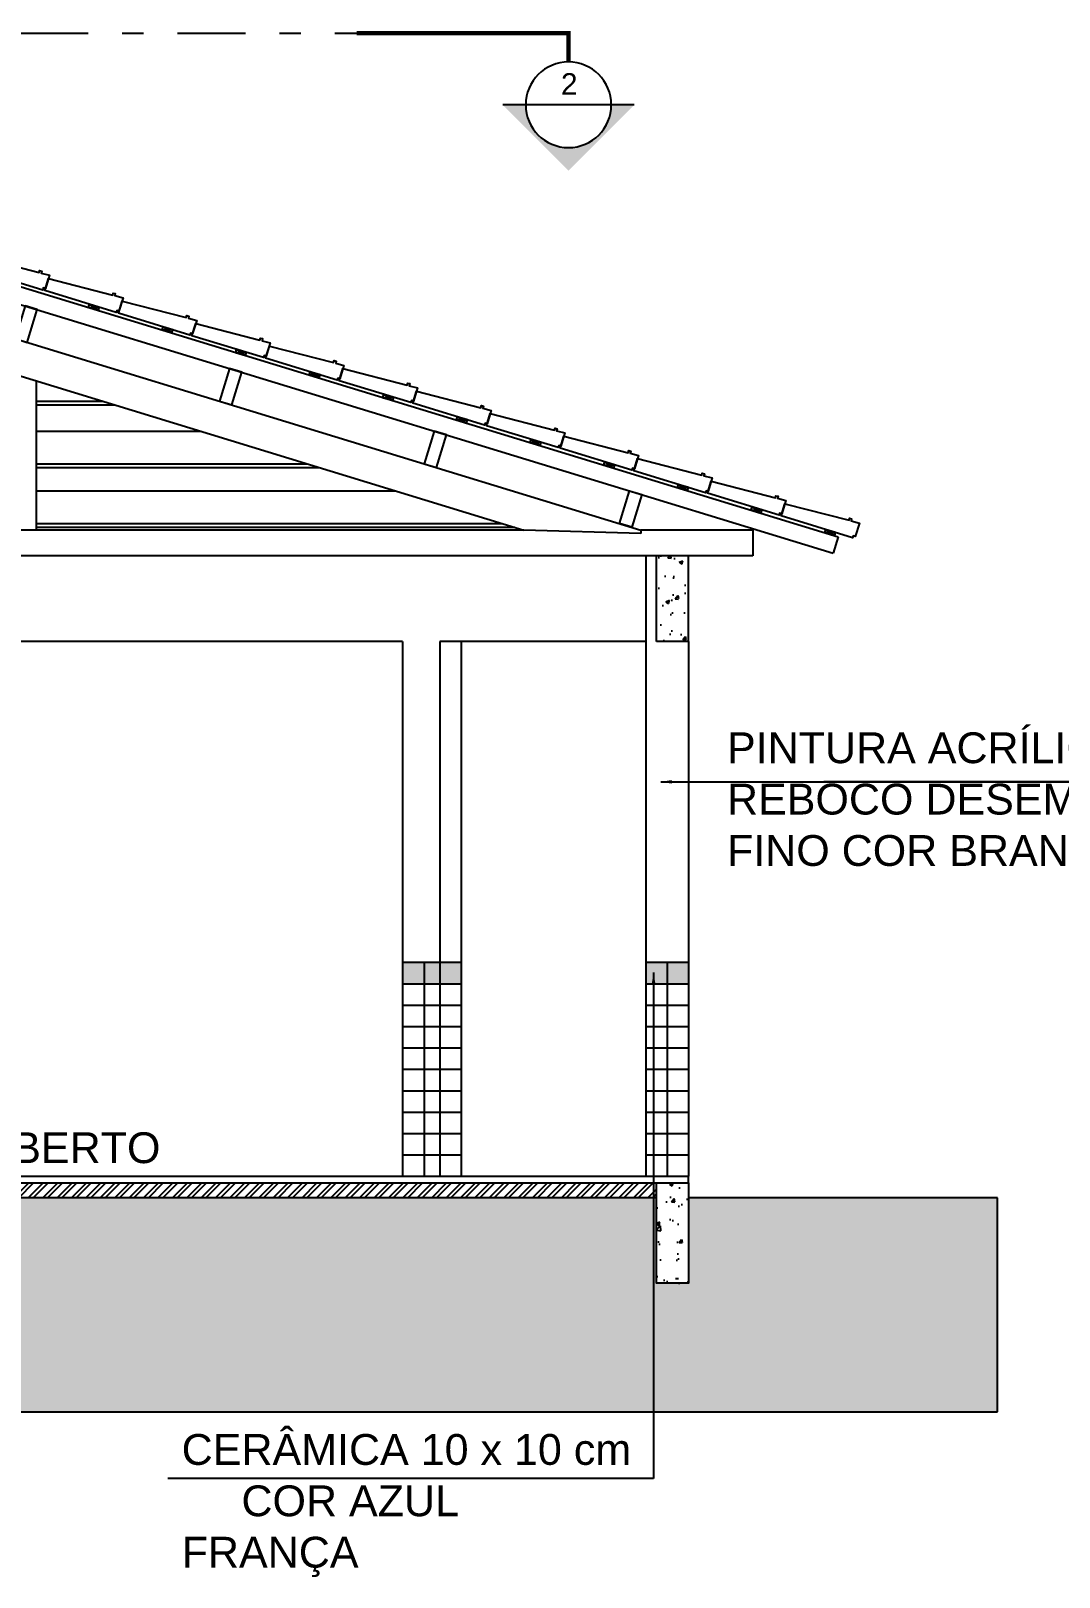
# Model space of a CAD drawing. Extents: x -81 to 144, y 107 to 212.
# Drawn here: x -43.65 to -38.84, y 185.5 to 192.72 of the extents above; entities that cross this region are included whole.
import ezdxf

# ---------------------------------------------------------------- set-up
doc = ezdxf.new("R2010")
doc.units = 0
doc.header["$LTSCALE"] = 0.005
doc.linetypes.add('DASHDOT', pattern=[25.4, 12.7, -6.35, 0, -6.35])
doc.layers.get('0').update_dxf_attribs({"linetype": 'CONTINUOUS'})
for name, color, linetype in [('01', 1, 'CONTINUOUS'), ('0_HATCH', 1, 'CONTINUOUS'), ('251', 251, 'CONTINUOUS'), ('A-01', 1, 'CONTINUOUS'), ('A-EST', 5, 'CONTINUOUS'), ('A-TEL', 2, 'CONTINUOUS'), ('A-TELHAS', 2, 'CONTINUOUS'), ('ARQ-HTC', 9, 'CONTINUOUS'), ('ARQ-PIS-CORTE', 2, 'CONTINUOUS'), ('ARQ-SMB-1_100', 1, 'CONTINUOUS'), ('ARQ-TXT-1_075', 2, 'CONTINUOUS'), ('ARQ-TXT-1_100', 2, 'CONTINUOUS'), ('MADEIRAMENTO', 2, 'CONTINUOUS')]:
    doc.layers.add(name, color=color, linetype=linetype)
doc.styles.add('ESC-50-A20', font='arial.ttf', dxfattribs={"height": 0.1})
doc.styles.add('FNDE Texto Cota 0025', font='verdana.ttf', dxfattribs={"height": 0.04})
doc.dimstyles.new('FNDE 1-0025', dxfattribs={"dimscale": 5, "dimtxt": 0.04, "dimasz": 0.01, "dimexe": 0.15, "dimexo": 0.15, "dimgap": 0.005, "dimtad": 1, "dimzin": 1, "dimdsep": 46, "dimtxsty": 'FNDE Texto Cota 0025', "dimblk": 'tic', "dimcen": 0.015, "dimdle": 0.15, "dimse1": 1, "dimse2": 1, "dimclrd": 251, "dimclre": 251, "dimclrt": 256, "dimaunit": 1, "dimadec": 3, "dimazin": 0, "dimtfac": 1, "dimtix": 1, "dimtmove": 2, "dimatfit": 3, "dimfxl": 0.15, "dimtvp": 1, "dimtolj": 1, "dimtzin": 0, "dimarcsym": 0})
pattern_1 = [(50, (73.91097, 34.55552), (0.18218467, -0.01593909), [0.01905, -0.20955]), (355, (73.91097, 34.55552), (-0.03524342, 0.19105685), [0.01524, -0.16764058]), (100.45144, (73.92615, 34.5542), (0.14694125, 0.17511775), [0.01619, -0.17809024]), (46.1842, (73.91097, 34.60632), (0.27107904, -0.04204233), [0.028575, -0.314325]), (96.63556, (73.93356, 34.60282), (0.23740413, 0.24742612), [0.02428502, -0.2671356]), (351.18415, (73.91097, 34.60632), (0.23740413, 0.24742612), [0.02285997, -0.25145973]), (21, (73.93637, 34.59362), (0.15161439, -0.1022652), [0.01905, -0.20955]), (326, (73.93637, 34.59362), (0.06180203, 0.18418797), [0.01524, -0.16764]), (71.45144, (73.949, 34.5851), (0.21341642, 0.08192277), [0.01619, -0.17808994]), (37.5, (73.91097, 34.55552), (0.003088603, 0.084555039), [0, -0.165608, 0, -0.17018, 0, -0.168275]), (7.5, (73.91097, 34.55552), (0.066819663, 0.100180575), [0, -0.097028, 0, -0.161798, 0, -0.064135]), (327.5, (73.85433, 34.55552), (0.135590595, -0.005728744), [0, -0.0635, 0, -0.19812, 0, -0.26289]), (317.5, (73.82893, 34.55552), (0.14812918, 0.02542649), [0, -0.08255, 0, -0.131572, 0, -0.18669])]

# ---------------------------------------------------------------- blocks, each defined once
blk = doc.blocks.new('FNDE-Ind Corte-1_100')
blk.add_hatch(color=251).paths.add_polyline_path([(241.999, -2.386), (242.214, -2.386, -1), (243.014, -2.386), (243.229, -2.386), (242.614, -1.77)])
at = {"color": 251, "linetype": 'Continuous'}
blk.add_line((243.229, -2.386), (241.999, -2.386), dxfattribs=at)
blk.add_circle((242.614, -2.386), 0.4, dxfattribs=at)
blk = doc.blocks.new('T2')
at = {"linetype": 'Continuous'}
blk.add_lwpolyline([(0, 0.0594), (0.31, 0.073), (0.3096, 0.083), (0.3196, 0.0834), (0.32, 0.0734), (0.36, 0.075), (0.36, 0.0099), (0.35, 0.0099), (0.35, 0), (0, 0), (0.0001, 0.0594)], dxfattribs=at)
blk = doc.blocks.new('tic')
at = {"color": 251}
for p, q in [((-1, 0), (1, 0)), ((0, -1), (0, 1))]:
    blk.add_line(p, q, dxfattribs=at)
blk.add_line((-0.6, -0.6), (0.6, 0.6))

msp = doc.modelspace()

# ---------------------------------------------------------------- hatches: boundary and pattern name
at = {"layer": '0_HATCH'}
h = msp.add_hatch(color=160, dxfattribs=at)
h.paths.add_polyline_path([(-54.7014, 188.3693), (-54.8014, 188.3693), (-54.8014, 188.2693), (-54.7014, 188.2693)])
h.paths.add_polyline_path([(-54.6014, 188.3693), (-54.7014, 188.3693), (-54.7014, 188.2693), (-54.6014, 188.2693)])
h.paths.add_polyline_path([(-53.6381, 188.3693), (-54.6014, 188.3693), (-54.6014, 188.2693), (-53.6381, 188.2693)])
h.paths.add_polyline_path([(-53.5648, 188.3693), (-53.6381, 188.3693), (-53.6381, 188.2693), (-53.5648, 188.2693)])
h.paths.add_polyline_path([(-53.4648, 188.3693), (-53.5648, 188.3693), (-53.5648, 188.2693), (-53.4648, 188.2693)])
h.paths.add_polyline_path([(-48.8232, 188.3693), (-48.9232, 188.3693), (-48.9232, 188.2693), (-48.8232, 188.2693)])
h.paths.add_polyline_path([(-48.75, 188.3693), (-48.8232, 188.3693), (-48.8232, 188.2693), (-48.75, 188.2693)])
h.paths.add_polyline_path([(-48.65, 188.3693), (-48.75, 188.3693), (-48.75, 188.2693), (-48.65, 188.2693)])
h.paths.add_polyline_path([(-46.6232, 188.3693), (-46.7232, 188.3693), (-46.7232, 188.2693), (-46.6232, 188.2693)])
h.paths.add_polyline_path([(-46.55, 188.3693), (-46.6232, 188.3693), (-46.6232, 188.2693), (-46.55, 188.2693)])
h.paths.add_polyline_path([(-46.45, 188.3693), (-46.55, 188.3693), (-46.55, 188.2693), (-46.45, 188.2693)])
h.paths.add_polyline_path([(-41.8084, 188.3693), (-41.9084, 188.3693), (-41.9084, 188.2693), (-41.8084, 188.2693)])
h.paths.add_polyline_path([(-41.7352, 188.3693), (-41.8084, 188.3693), (-41.8084, 188.2693), (-41.7352, 188.2693)])
h.paths.add_polyline_path([(-41.6352, 188.3693), (-41.7352, 188.3693), (-41.7352, 188.2693), (-41.6352, 188.2693)])
h.paths.add_polyline_path([(-40.6718, 188.3693), (-40.7718, 188.3693), (-40.7718, 188.2693), (-40.6718, 188.2693)])
h.paths.add_polyline_path([(-40.5718, 188.3693), (-40.6718, 188.3693), (-40.6718, 188.2693), (-40.5718, 188.2693)])
at = {"layer": '251'}
h = msp.add_hatch(dxfattribs=at)
h.set_pattern_fill('ANSI32', color=256, scale=0.005, style=0)
h.set_pattern_definition([(45, (73.91097, 34.55552), (-0.03367596, 0.03367596), []), (45, (73.93342, 34.55552), (-0.03367596, 0.03367596), [])])
h.paths.add_polyline_path([(-40.7218, 187.3393), (-45.2734, 187.3393), (-45.2734, 187.2693), (-40.7218, 187.2693)])
at = {"layer": 'ARQ-HTC'}
h = msp.add_hatch(dxfattribs=at)
h.set_pattern_fill('AR-CONC', color=251, scale=0.001, style=0)
h.set_pattern_definition(pattern_1)
h.paths.add_polyline_path([(-40.5718, 190.2693), (-40.7218, 190.2693), (-40.7218, 189.8693), (-40.6918, 189.8693), (-40.5718, 189.8693)])
h = msp.add_hatch(dxfattribs=at)
h.set_pattern_fill('AR-CONC', color=251, scale=0.001, style=0)
h.set_pattern_definition(pattern_1)
h.paths.add_polyline_path([(-40.7218, 187.3393), (-40.5718, 187.3393), (-40.5718, 186.8693), (-40.7218, 186.8693)])
h = msp.add_hatch(dxfattribs=at)
h.set_pattern_fill('EARTH', color=252, scale=0.02, angle=45, style=0)
h.set_pattern_definition([(45, (73.91097, 34.55552), (1e-17, 0.17960512), [0.127, -0.127]), (45, (73.87729, 34.5892), (1e-17, 0.17960512), [0.127, -0.127]), (45, (73.84362, 34.62287), (1e-17, 0.17960512), [0.127, -0.127]), (135, (73.84362, 34.64532), (-0.17960512, 1e-17), [0.127, -0.127]), (135, (73.87729, 34.679), (-0.17960512, 1e-17), [0.127, -0.127]), (135, (73.91097, 34.71267), (-0.17960512, 1e-17), [0.127, -0.127])])
h.paths.add_polyline_path([(-39.1274, 186.2693), (-39.1274, 187.2693), (-40.5718, 187.2693), (-40.5718, 186.8693), (-40.7218, 186.8693), (-40.7218, 187.2693), (-45.2734, 187.2693), (-45.2734, 186.8693), (-45.4234, 186.8693), (-45.4234, 187.2693), (-49.9499, 187.2693), (-49.9499, 186.8693), (-50.0999, 186.8693), (-50.0999, 187.2693), (-54.6264, 187.2693), (-54.6264, 186.8693), (-54.7764, 186.8693), (-54.7764, 187.2693), (-58.9513, 187.2693), (-58.9513, 186.2693)])

# ---------------------------------------------------------------- linework, layer by layer
at = {"linetype": 'DASHDOT', "ltscale": 5}
msp.add_line((-53.2507, 192.712), (-42.1226, 192.712), dxfattribs=at)
at = {"color": 3}
for points in [[(-43.7206, 191.2839), (-43.6632, 191.2664), (-43.6164, 191.4194), (-43.6738, 191.437)], [(-42.7643, 190.9916), (-42.7069, 190.974), (-42.6601, 191.127), (-42.7175, 191.1446)], [(-41.808, 190.6992), (-41.7506, 190.6817), (-41.7038, 190.8347), (-41.7612, 190.8522)], [(-40.8371, 190.4024), (-40.8945, 190.4199), (-40.8477, 190.5729), (-40.7903, 190.5554)]]:
    msp.add_lwpolyline(points, close=True, dxfattribs=at)
at = {"layer": '01', "color": 251}
for p, q in [((-41.9084, 188.3693), (-41.6352, 188.3693)), ((-41.8084, 188.3693), (-41.8084, 187.3693)), ((-40.7718, 188.3693), (-40.5718, 188.3693)), ((-40.6718, 188.3693), (-40.6718, 187.3693)), ((-41.9084, 188.2693), (-41.6352, 188.2693)), ((-40.7718, 188.2693), (-40.5718, 188.2693)), ((-41.9084, 188.1693), (-41.6352, 188.1693)), ((-40.7718, 188.1693), (-40.5718, 188.1693)), ((-41.9084, 188.0693), (-41.6352, 188.0693)), ((-40.7718, 188.0693), (-40.5718, 188.0693)), ((-41.9084, 187.9693), (-41.6352, 187.9693)), ((-40.7718, 187.9693), (-40.5718, 187.9693)), ((-41.9084, 187.8693), (-41.6352, 187.8693)), ((-40.7718, 187.8693), (-40.5718, 187.8693)), ((-41.9084, 187.7693), (-41.6352, 187.7693)), ((-40.7718, 187.7693), (-40.5718, 187.7693)), ((-41.9084, 187.6693), (-41.6352, 187.6693)), ((-40.7718, 187.6693), (-40.5718, 187.6693)), ((-41.9084, 187.5693), (-41.6352, 187.5693)), ((-40.7718, 187.5693), (-40.5718, 187.5693)), ((-41.9084, 187.4693), (-41.6352, 187.4693)), ((-40.7718, 187.4693), (-40.5718, 187.4693))]:
    msp.add_line(p, q, dxfattribs=at)
at = {"layer": 'A-01'}
for p, q in [((-43.6219, 190.9916), (-43.3115, 190.9916)), ((-43.6219, 190.974), (-43.2542, 190.974)), ((-43.6219, 190.8522), (-42.8557, 190.8522)), ((-43.6219, 190.6992), (-42.3552, 190.6992)), ((-43.6219, 190.6817), (-42.2979, 190.6817)), ((-43.6219, 190.5729), (-41.9422, 190.5729)), ((-43.6219, 190.4199), (-41.4417, 190.4199)), ((-43.6219, 190.4024), (-41.3843, 190.4024)), ((-41.9084, 189.8693), (-45.1984, 189.8693)), ((-41.9084, 189.8693), (-41.9084, 187.3693)), ((-41.7352, 189.8693), (-41.7352, 187.3693)), ((-40.7718, 189.8693), (-41.7352, 189.8693)), ((-41.6352, 189.8693), (-41.6352, 187.3693))]:
    msp.add_line(p, q, dxfattribs=at)
at = {"layer": 'A-01', "color": 3}
for p, q in [((-40.7718, 190.2693), (-40.7718, 187.3693)), ((-40.5718, 189.8693), (-40.5718, 187.3693))]:
    msp.add_line(p, q, dxfattribs=at)
at = {"layer": 'A-EST'}
for p, q in [((-40.5718, 190.2693), (-40.7218, 190.2693)), ((-40.7218, 189.8693), (-40.7218, 190.2693)), ((-40.5718, 189.8693), (-40.5718, 190.2693)), ((-40.5718, 189.8693), (-40.7218, 189.8693)), ((-58.9513, 187.3393), (-40.5718, 187.3393)), ((-40.5718, 187.3393), (-40.5718, 187.2693)), ((-40.7218, 187.2693), (-45.2734, 187.2693)), ((-39.1274, 187.2693), (-40.5718, 187.2693))]:
    msp.add_line(p, q, dxfattribs=at)
msp.add_lwpolyline([(-40.7218, 187.3393), (-40.5718, 187.3393), (-40.5718, 186.8693), (-40.7218, 186.8693)], close=True, dxfattribs=at)
at = {"layer": 'A-TEL'}
for p, q in [((-45.2734, 192.0096), (-39.8718, 190.3582)), ((-45.2734, 191.926), (-39.8952, 190.2817)), ((-45.2734, 191.7587), (-40.7943, 190.3893)), ((-45.1984, 191.5684), (-41.3416, 190.3893)), ((-43.6219, 191.0865), (-43.6219, 190.3893)), ((-41.3416, 190.3893), (-45.1984, 190.3893)), ((-40.7943, 190.3731), (-41.3416, 190.3893)), ((-40.2718, 190.3893), (-40.7943, 190.3893)), ((-40.7943, 190.3893), (-40.7943, 190.3731)), ((-40.2718, 190.3893), (-40.2718, 190.2693)), ((-39.8718, 190.3582), (-39.8952, 190.2817)), ((-40.2718, 190.2693), (-45.1984, 190.2693))]:
    msp.add_line(p, q, dxfattribs=at)
at = {"layer": 'ARQ-HTC', "color": 252}
for p, q in [((-39.1274, 186.2693), (-39.1274, 187.2693)), ((-58.9513, 186.2693), (-39.1274, 186.2693))]:
    msp.add_line(p, q, dxfattribs=at)
at = {"layer": 'ARQ-PIS-CORTE'}
for p in [(-58.9513, 187.3693), (-40.5718, 187.3393)]:
    msp.add_line(p, (-40.5718, 187.3693), dxfattribs=at)
at = {"layer": 'ARQ-SMB-1_100', "color": 251, "linetype": 'DASHDOT', "ltscale": 0.1}
msp.add_lwpolyline([(-41.1326, 192.5766, 0.02, 0.02, 0), (-41.1326, 192.712, 0.02, 0.02, 0), (-42.1226, 192.712, 0, 0, 0)], format="xyseb", dxfattribs=at)
at = {"layer": 'MADEIRAMENTO', "color": 1}
for p, q in [((-43.3785, 191.4313), (-43.3264, 191.4301)), ((-43.3744, 191.4448), (-43.331, 191.4158)), ((-43.0302, 191.3395), (-42.9868, 191.3106)), ((-43.0343, 191.326), (-42.9821, 191.3248)), ((-42.6901, 191.2208), (-42.6379, 191.2196)), ((-42.686, 191.2343), (-42.6425, 191.2053)), ((-42.3417, 191.129), (-42.2983, 191.1001)), ((-42.3458, 191.1155), (-42.2937, 191.1143)), ((-42.0016, 191.0103), (-41.9494, 191.0091)), ((-41.9975, 191.0238), (-41.9541, 190.9948)), ((-41.6574, 190.9051), (-41.6052, 190.9038)), ((-41.6533, 190.9185), (-41.6098, 190.8896)), ((-41.3131, 190.7998), (-41.261, 190.7986)), ((-41.309, 190.8133), (-41.2656, 190.7843)), ((-40.9689, 190.6946), (-40.9167, 190.6934)), ((-40.9648, 190.7081), (-40.9214, 190.6791)), ((-40.6247, 190.5893), (-40.5725, 190.5881)), ((-40.6206, 190.6028), (-40.5771, 190.5739)), ((-40.2805, 190.4841), (-40.2283, 190.4829)), ((-40.2763, 190.4976), (-40.2329, 190.4686)), ((-39.9362, 190.3788), (-39.884, 190.3776)), ((-39.9321, 190.3923), (-39.8887, 190.3634))]:
    msp.add_line(p, q, dxfattribs=at)
for points in [[(-43.3266, 191.4301), (-43.3744, 191.4448), (-43.3788, 191.4304), (-43.331, 191.4158)], [(-42.9824, 191.3249), (-43.0302, 191.3395), (-43.0346, 191.3252), (-42.9868, 191.3106)], [(-42.6381, 191.2197), (-42.686, 191.2343), (-42.6903, 191.2199), (-42.6425, 191.2053)], [(-42.2939, 191.1144), (-42.3417, 191.129), (-42.3461, 191.1147), (-42.2983, 191.1001)], [(-41.9497, 191.0092), (-41.9975, 191.0238), (-42.0019, 191.0094), (-41.9541, 190.9948)], [(-41.6055, 190.9039), (-41.6533, 190.9185), (-41.6577, 190.9042), (-41.6098, 190.8896)], [(-41.2612, 190.7987), (-41.309, 190.8133), (-41.3134, 190.799), (-41.2656, 190.7843)], [(-40.917, 190.6934), (-40.9648, 190.7081), (-40.9692, 190.6937), (-40.9214, 190.6791)], [(-40.5728, 190.5882), (-40.6206, 190.6028), (-40.625, 190.5885), (-40.5771, 190.5739)], [(-40.2285, 190.483), (-40.2763, 190.4976), (-40.2807, 190.4832), (-40.2329, 190.4686)], [(-39.8843, 190.3777), (-39.9321, 190.3923), (-39.9365, 190.378), (-39.8887, 190.3634)]]:
    msp.add_lwpolyline(points, close=True, dxfattribs=at)

# ---------------------------------------------------------------- block references
at = {"layer": 'A-TELHAS', "extrusion": (0, 0, -1), "xscale": -1, "zscale": -1, "rotation": 17.00009445365172}
for p in [(43.9259, 191.6135), (43.5817, 191.5083), (43.2375, 191.403), (42.8932, 191.2978), (42.549, 191.1925), (42.2048, 191.0873), (41.8605, 190.9821), (41.5163, 190.8768), (41.1721, 190.7716), (40.8278, 190.6663), (40.4836, 190.5611), (40.1394, 190.4558)]:
    msp.add_blockref('T2', p, dxfattribs=at)
at = {"layer": 'ARQ-SMB-1_100', "xscale": -0.5, "yscale": 0.5, "zscale": 0.5, "rotation": 180}
msp.add_blockref('FNDE-Ind Corte-1_100', (-162.4401, 191.1838), dxfattribs=at)

# ---------------------------------------------------------------- texts
at = {"layer": 'ARQ-TXT-1_075', "style": 'ESC-50-A20'}
msp.add_text('RECREIO COBERTO', height=0.144, dxfattribs=at).set_placement((-45.0075, 187.4309))
at = {"layer": 'ARQ-TXT-1_075', "char_height": 0.144, "attachment_point": 1, "style": 'ESC-50-A20'}
for s, insert, width in [('PINTURA ACRÍLICA SOBRE REBOCO DESEMPENADO FINO COR BRANCO GELO', (-40.3922, 189.444), 2.654865), ('CERÂMICA 10 x 10 cm       COR AZUL FRANÇA', (-42.9415, 186.1648), 2.165199)]:
    msp.add_mtext(s, dxfattribs=dict(at, insert=insert, width=width))
at = {"layer": 'ARQ-TXT-1_100', "insert": (-41.1683, 192.5245), "char_height": 0.1, "width": 4.264089, "attachment_point": 1, "style": 'ESC-50-A20'}
msp.add_mtext('2', dxfattribs=at)

# ---------------------------------------------------------------- leaders
at = {"layer": 'ARQ-SMB-1_100'}
for points in [[(-40.7014, 189.2128), (-37.6665, 189.2128), (-39.9397, 189.2128)], [(-40.7353, 188.3212, 0.4703), (-40.7353, 185.9571, 0.4703), (-43.0064, 185.9571, 0.4703)]]:
    msp.add_leader(points, dimstyle='FNDE 1-0025', override={"dimtad": 0, "dimfxl": 0.025, "dimarcsym": 1}, dxfattribs=at)

doc.saveas('drawing.dxf')
